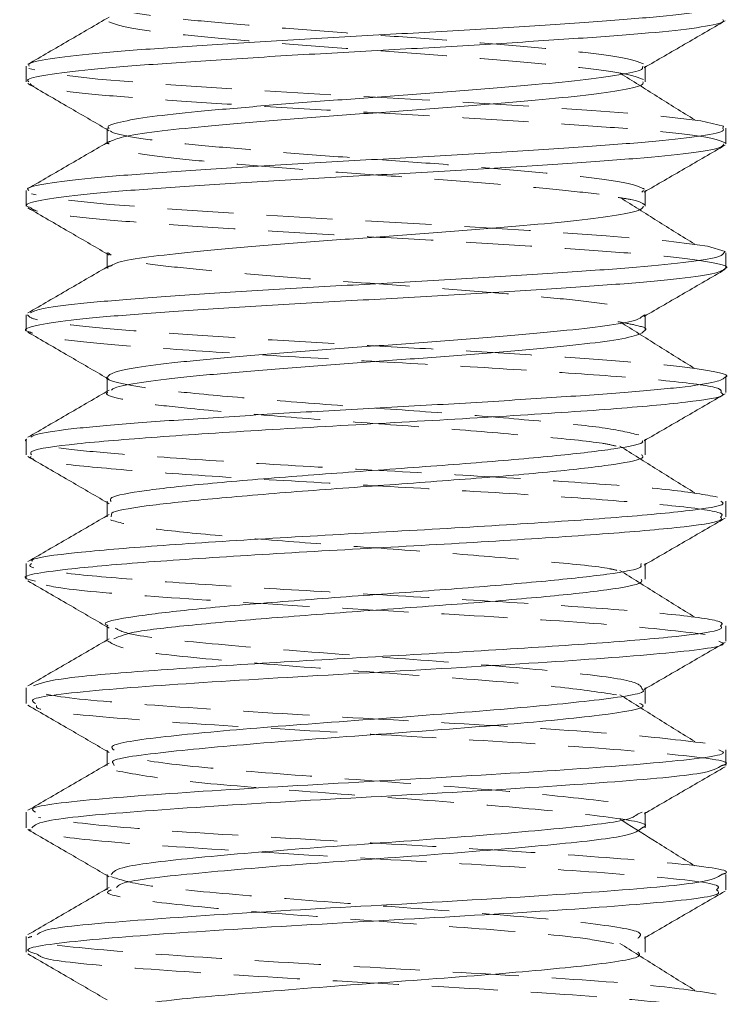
# Model space of a CAD drawing. Header units: feet. Extents: x 3965 to 4565, y 17056 to 17261.
# Drawn here: x 4393.546 to 4396.242, y 17160.446 to 17164.138 of the extents above; entities that cross this region are included whole.
import ezdxf

# ---------------------------------------------------------------- set-up
doc = ezdxf.new("R2010")
doc.units = ezdxf.units.FT
doc.header["$MEASUREMENT"] = 0
doc.linetypes.add('HIDDEN', pattern=[0.375, 0.25, -0.125])

msp = doc.modelspace()

# ---------------------------------------------------------------- linework, layer by layer
at = {"color": 7, "linetype": 'Continuous', "lineweight": 15}
for p, q in [((4393.5711, 17163.9617), (4393.5711, 17163.9029)), ((4395.9116, 17163.9029), (4395.9116, 17163.9577)), ((4393.8767, 17163.7265), (4393.8767, 17163.6722)), ((4396.2172, 17163.6676), (4396.2172, 17163.7265)), ((4393.5711, 17163.4912), (4393.5711, 17163.4324)), ((4395.9116, 17163.4325), (4395.9116, 17163.4873)), ((4393.8767, 17163.2561), (4393.8767, 17163.2017)), ((4396.2172, 17163.1973), (4396.2172, 17163.256)), ((4393.5711, 17163.0208), (4393.5711, 17162.9621)), ((4395.9116, 17162.9621), (4395.9116, 17163.0169)), ((4393.8767, 17162.7857), (4393.8767, 17162.7313)), ((4396.2172, 17162.7269), (4396.2172, 17162.7857)), ((4393.5711, 17162.5505), (4393.5711, 17162.4917)), ((4395.9116, 17162.4917), (4395.9116, 17162.5465)), ((4393.8767, 17162.3153), (4393.8767, 17162.2609)), ((4396.2172, 17162.2565), (4396.2172, 17162.3153)), ((4393.5711, 17162.0801), (4393.5711, 17162.0212)), ((4395.9116, 17162.0212), (4395.9116, 17162.0761)), ((4393.8767, 17161.8448), (4393.8767, 17161.7905)), ((4396.2172, 17161.7862), (4396.2172, 17161.8448)), ((4393.5711, 17161.6096), (4393.5711, 17161.5508)), ((4395.9116, 17161.5508), (4395.9116, 17161.6056)), ((4393.8767, 17161.3744), (4393.8767, 17161.3201)), ((4396.2172, 17161.3155), (4396.2172, 17161.3746)), ((4393.5711, 17161.1392), (4393.5711, 17161.0806)), ((4395.9116, 17161.0804), (4395.9116, 17161.1352)), ((4393.8767, 17160.904), (4393.8767, 17160.8497)), ((4396.2172, 17160.8452), (4396.2172, 17160.9039)), ((4393.5711, 17160.669), (4393.5711, 17160.6099)), ((4395.9116, 17160.61), (4395.9116, 17160.6648))]:
    msp.add_line(p, q, dxfattribs=at)
at = {"color": 7, "linetype": 'HIDDEN', "lineweight": 0}
for p, q in [((4395.9018, 17163.9555), (4395.9031, 17163.9617)), ((4395.9116, 17163.9577), (4395.9116, 17163.9617)), ((4395.8179, 17163.9346), (4395.8161, 17163.9357)), ((4393.8767, 17163.722), (4393.885, 17163.7172)), ((4393.8767, 17163.6722), (4393.8767, 17163.6677)), ((4395.8191, 17163.4634), (4395.8161, 17163.4653)), ((4395.8996, 17163.4851), (4395.9054, 17163.4912)), ((4395.9116, 17163.4873), (4395.9116, 17163.4913)), ((4393.8767, 17163.2516), (4393.885, 17163.2468)), ((4393.8928, 17163.2468), (4393.8807, 17163.256)), ((4393.8767, 17163.2017), (4393.8767, 17163.1973)), ((4395.9004, 17163.0148), (4395.9105, 17163.0208)), ((4395.9116, 17163.0169), (4395.9116, 17163.0209)), ((4395.8196, 17162.9927), (4395.8161, 17162.9949)), ((4393.8767, 17162.7812), (4393.885, 17162.7764)), ((4393.8767, 17162.7313), (4393.8767, 17162.7269)), ((4395.9116, 17162.5465), (4395.9116, 17162.5505)), ((4393.8767, 17162.3108), (4393.885, 17162.306)), ((4393.8767, 17162.2609), (4393.8767, 17162.2565)), ((4393.8919, 17162.2565), (4393.894, 17162.2659)), ((4395.8954, 17162.0738), (4395.8963, 17162.08)), ((4395.9116, 17162.0761), (4395.9116, 17162.08)), ((4393.8767, 17161.8404), (4393.885, 17161.8355)), ((4393.8767, 17161.7905), (4393.8767, 17161.786)), ((4395.9116, 17161.6056), (4395.9116, 17161.6096)), ((4393.8767, 17161.37), (4393.885, 17161.3651)), ((4393.9036, 17161.3157), (4393.8994, 17161.3251)), ((4393.8767, 17161.3201), (4393.8767, 17161.3156)), ((4395.8854, 17161.133), (4395.8999, 17161.1391)), ((4395.9116, 17161.1352), (4395.9116, 17161.1392)), ((4395.8278, 17161.1059), (4395.8161, 17161.1132)), ((4393.8767, 17160.8996), (4393.885, 17160.8947)), ((4393.8767, 17160.8497), (4393.8767, 17160.8452)), ((4395.9116, 17160.6648), (4395.9116, 17160.6688))]:
    msp.add_line(p, q, dxfattribs=at)
at = {"color": 7, "linetype": 'HIDDEN', "lineweight": 0, "flags": 128}
for points in [[(4396.2061, 17163.7265), (4396.2085, 17163.7348), (4396.1227, 17163.7549), (4395.9503, 17163.7752), (4395.7096, 17163.7941), (4395.4073, 17163.8143), (4395.0687, 17163.8345), (4394.7253, 17163.8534), (4394.3864, 17163.8736), (4394.0832, 17163.8938), (4393.8415, 17163.9127), (4393.6678, 17163.9329), (4393.5805, 17163.9531), (4393.5805, 17163.9531)], [(4396.2091, 17163.256), (4396.2147, 17163.2605), (4396.1475, 17163.2804), (4395.9915, 17163.3008), (4395.7639, 17163.3198), (4395.4728, 17163.3397), (4395.1388, 17163.3601), (4394.7954, 17163.3791), (4394.4536, 17163.399), (4394.1404, 17163.4194), (4393.8857, 17163.4384), (4393.6966, 17163.4583), (4393.5908, 17163.4787), (4393.5908, 17163.4787)]]:
    msp.add_lwpolyline(points, dxfattribs=at)
at = {"color": 7, "linetype": 'Continuous', "lineweight": 15}
for points, knots in [([(4393.5822, 17163.9617), (4393.5805, 17163.9651), (4393.5754, 17163.9749), (4393.6677, 17163.9923), (4393.8455, 17164.0125), (4394.1, 17164.0311), (4394.4083, 17164.0516), (4394.7508, 17164.0718), (4395.103, 17164.0904), (4395.441, 17164.1109), (4395.7404, 17164.1311), (4395.9829, 17164.1497), (4396.1441, 17164.1702), (4396.2203, 17164.1861), (4396.2097, 17164.1947), (4396.2069, 17164.197)], [0, 0, 0, 0, 0.044991, 0.129712, 0.214267, 0.297128, 0.381881, 0.466393, 0.549266, 0.63405, 0.718517, 0.801406, 0.886219, 0.970639, 1, 1, 1, 1]), ([(4393.5811, 17163.9029), (4393.5784, 17163.905), (4393.5674, 17163.9135), (4393.6422, 17163.9292), (4393.8019, 17163.9497), (4394.0433, 17163.9684), (4394.3419, 17163.9886), (4394.6795, 17164.009), (4395.0316, 17164.0277), (4395.3745, 17164.0479), (4395.6836, 17164.0683), (4395.9391, 17164.087), (4396.1183, 17164.1072), (4396.2121, 17164.1247), (4396.2077, 17164.1346), (4396.2061, 17164.1381)], [0, 0, 0, 0, 0.027968, 0.112356, 0.197188, 0.280088, 0.364525, 0.449328, 0.532211, 0.616693, 0.701467, 0.784335, 0.868862, 0.953604, 1, 1, 1, 1]), ([(4393.8851, 17164.1475), (4393.8339, 17164.1177), (4393.7314, 17164.0581), (4393.6289, 17163.9986), (4393.5777, 17163.9689)], [0, 0, 0, 0, 0.499708, 1, 1, 1, 1]), ([(4395.9079, 17163.9556), (4395.959, 17163.9852), (4396.061, 17164.0444), (4396.1631, 17164.1036), (4396.2142, 17164.1333)], [0, 0, 0, 0, 0.499893, 1, 1, 1, 1]), ([(4393.8844, 17163.7264), (4393.8823, 17163.7286), (4393.8738, 17163.7371), (4393.9313, 17163.7528), (4394.0541, 17163.7733), (4394.2398, 17163.792), (4394.4694, 17163.8122), (4394.729, 17163.8326), (4394.9999, 17163.8513), (4395.2636, 17163.8715), (4395.5011, 17163.8919), (4395.6982, 17163.9106), (4395.834, 17163.9308), (4395.9026, 17163.9462), (4395.9019, 17163.9541), (4395.9018, 17163.9555)], [0, 0, 0, 0, 0.0288124, 0.1155272, 0.2026995, 0.2878787, 0.3746432, 0.4617868, 0.5469472, 0.6337594, 0.7208724, 0.8060179, 0.8928761, 0.9799561, 1, 1, 1, 1]), ([(4396.0993, 17163.7584), (4396.0519, 17163.788), (4395.9578, 17163.8467), (4395.8643, 17163.9054), (4395.8179, 17163.9346)], [0, 0, 0, 0, 0.503252, 1, 1, 1, 1]), ([(4393.5775, 17163.8958), (4393.6288, 17163.866), (4393.7286, 17163.8082), (4393.8282, 17163.7502), (4393.8767, 17163.722)], [0, 0, 0, 0, 0.514251, 1, 1, 1, 1]), ([(4393.8883, 17163.6767), (4393.9014, 17163.6824), (4393.9298, 17163.6949), (4394.0561, 17163.7146), (4394.2393, 17163.7332), (4394.4696, 17163.7534), (4394.729, 17163.7738), (4394.9999, 17163.7925), (4395.2636, 17163.8127), (4395.5012, 17163.8331), (4395.6978, 17163.8518), (4395.8356, 17163.872), (4395.9078, 17163.8895), (4395.9044, 17163.8994), (4395.9032, 17163.9029)], [0, 0, 0, 0, 0.076291, 0.164548, 0.250786, 0.33863, 0.426857, 0.513077, 0.600969, 0.689165, 0.77537, 0.863308, 0.951471, 1, 1, 1, 1]), ([(4393.5811, 17163.4912), (4393.5784, 17163.4934), (4393.5674, 17163.5019), (4393.6422, 17163.5176), (4393.8019, 17163.5381), (4394.0433, 17163.5568), (4394.3419, 17163.5769), (4394.6795, 17163.5974), (4395.0316, 17163.6161), (4395.3745, 17163.6363), (4395.6836, 17163.6567), (4395.9391, 17163.6754), (4396.1183, 17163.6956), (4396.2121, 17163.7131), (4396.2077, 17163.723), (4396.2061, 17163.7265)], [0, 0, 0, 0, 0.027968, 0.112356, 0.197188, 0.280088, 0.364525, 0.449328, 0.532211, 0.616693, 0.701467, 0.784335, 0.868862, 0.953604, 1, 1, 1, 1]), ([(4393.5889, 17163.4251), (4393.581, 17163.4284), (4393.5575, 17163.4381), (4393.6182, 17163.4546), (4393.7621, 17163.4753), (4393.9891, 17163.4942), (4394.2773, 17163.5139), (4394.6088, 17163.5346), (4394.96, 17163.5535), (4395.3067, 17163.5733), (4395.6245, 17163.5939), (4395.8924, 17163.6127), (4396.0886, 17163.6326), (4396.2029, 17163.6516), (4396.2072, 17163.6628), (4396.2091, 17163.6676)], [0, 0, 0, 0, 0.041532, 0.122885, 0.205254, 0.285874, 0.367289, 0.449646, 0.530219, 0.611693, 0.694036, 0.774567, 0.856098, 0.938425, 1, 1, 1, 1]), ([(4393.8851, 17163.677), (4393.8339, 17163.6473), (4393.7314, 17163.5877), (4393.6289, 17163.5282), (4393.5777, 17163.4985)], [0, 0, 0, 0, 0.499708, 1, 1, 1, 1]), ([(4395.9079, 17163.4852), (4395.959, 17163.5148), (4396.061, 17163.574), (4396.1631, 17163.6332), (4396.2142, 17163.6628)], [0, 0, 0, 0, 0.499893, 1, 1, 1, 1]), ([(4396.0993, 17163.288), (4396.0519, 17163.3175), (4395.9582, 17163.376), (4395.8651, 17163.4345), (4395.8191, 17163.4634)], [0, 0, 0, 0, 0.505449, 1, 1, 1, 1]), ([(4393.5775, 17163.4254), (4393.6288, 17163.3956), (4393.7286, 17163.3378), (4393.8282, 17163.2798), (4393.8767, 17163.2516)], [0, 0, 0, 0, 0.514252, 1, 1, 1, 1]), ([(4393.8923, 17163.2065), (4393.8995, 17163.2108), (4393.9178, 17163.2217), (4394.0258, 17163.2401), (4394.1975, 17163.259), (4394.4199, 17163.2787), (4394.6747, 17163.2994), (4394.9448, 17163.3183), (4395.2114, 17163.3381), (4395.4558, 17163.3587), (4395.6619, 17163.3775), (4395.8127, 17163.3974), (4395.9007, 17163.4164), (4395.904, 17163.4277), (4395.9055, 17163.4325)], [0, 0, 0, 0, 0.057801, 0.146262, 0.232835, 0.320265, 0.408712, 0.495236, 0.58273, 0.671162, 0.757639, 0.845195, 0.93361, 1, 1, 1, 1]), ([(4393.5862, 17163.0283), (4393.5966, 17163.0332), (4393.621, 17163.0446), (4393.7647, 17163.0637), (4393.9884, 17163.0826), (4394.2775, 17163.1023), (4394.6088, 17163.123), (4394.96, 17163.1419), (4395.3067, 17163.1616), (4395.6245, 17163.1823), (4395.8924, 17163.2011), (4396.0886, 17163.221), (4396.2029, 17163.24), (4396.2072, 17163.2512), (4396.2091, 17163.256)], [0, 0, 0, 0, 0.065238, 0.153021, 0.238939, 0.325705, 0.413475, 0.499344, 0.586172, 0.673927, 0.759751, 0.84664, 0.934379, 1, 1, 1, 1]), ([(4393.8851, 17163.2066), (4393.8339, 17163.1769), (4393.7314, 17163.1173), (4393.6289, 17163.0578), (4393.5777, 17163.0281)], [0, 0, 0, 0, 0.499708, 1, 1, 1, 1]), ([(4393.5874, 17162.9547), (4393.581, 17162.9568), (4393.5544, 17162.9653), (4393.6001, 17162.98), (4393.725, 17163.0007), (4393.9377, 17163.0201), (4394.2145, 17163.0393), (4394.5391, 17163.06), (4394.8882, 17163.0794), (4395.2378, 17163.0987), (4395.5634, 17163.1194), (4395.843, 17163.1386), (4396.0552, 17163.158), (4396.1924, 17163.1784), (4396.2081, 17163.1911), (4396.2157, 17163.1973)], [0, 0, 0, 0, 0.02536, 0.106184, 0.188582, 0.269697, 0.350584, 0.432986, 0.514032, 0.594986, 0.677388, 0.758364, 0.839388, 0.92179, 1, 1, 1, 1]), ([(4395.9079, 17163.0147), (4395.959, 17163.0444), (4396.061, 17163.1036), (4396.1631, 17163.1628), (4396.2142, 17163.1924)], [0, 0, 0, 0, 0.499893, 1, 1, 1, 1]), ([(4393.8787, 17162.7856), (4393.8837, 17162.7916), (4393.8942, 17162.804), (4393.9968, 17162.8243), (4394.1581, 17162.8437), (4394.3716, 17162.8629), (4394.6211, 17162.8836), (4394.8896, 17162.903), (4395.1585, 17162.9223), (4395.4088, 17162.9429), (4395.6241, 17162.9622), (4395.7863, 17162.9816), (4395.8842, 17162.9999), (4395.8958, 17163.0106), (4395.9004, 17163.0148)], [0, 0, 0, 0, 0.080335, 0.167588, 0.253475, 0.33912, 0.426375, 0.512189, 0.597905, 0.685162, 0.770901, 0.856692, 0.943948, 1, 1, 1, 1]), ([(4396.0993, 17162.8176), (4396.0519, 17162.8471), (4395.9583, 17162.9055), (4395.8654, 17162.9639), (4395.8196, 17162.9927)], [0, 0, 0, 0, 0.506265, 1, 1, 1, 1]), ([(4393.5775, 17162.955), (4393.6288, 17162.9252), (4393.7286, 17162.8673), (4393.8282, 17162.8094), (4393.8767, 17162.7812)], [0, 0, 0, 0, 0.514251, 1, 1, 1, 1]), ([(4393.8933, 17162.7362), (4393.8964, 17162.7391), (4393.9067, 17162.7485), (4393.9983, 17162.7655), (4394.1577, 17162.7849), (4394.3717, 17162.8041), (4394.621, 17162.8248), (4394.8896, 17162.8442), (4395.1585, 17162.8634), (4395.4088, 17162.8841), (4395.6238, 17162.9034), (4395.7871, 17162.9228), (4395.8927, 17162.9433), (4395.9047, 17162.9559), (4395.9106, 17162.9621)], [0, 0, 0, 0, 0.039411, 0.127945, 0.215093, 0.301995, 0.390531, 0.477605, 0.56458, 0.653118, 0.740115, 0.827165, 0.915703, 1, 1, 1, 1]), ([(4393.5889, 17162.5579), (4393.5936, 17162.5614), (4393.607, 17162.5714), (4393.7288, 17162.5891), (4393.9366, 17162.6085), (4394.2148, 17162.6277), (4394.5391, 17162.6484), (4394.8883, 17162.6678), (4395.2378, 17162.687), (4395.5634, 17162.7077), (4395.843, 17162.727), (4396.0552, 17162.7464), (4396.1924, 17162.7668), (4396.2081, 17162.7795), (4396.2157, 17162.7857)], [0, 0, 0, 0, 0.047396, 0.135214, 0.221664, 0.307871, 0.395692, 0.482069, 0.568347, 0.65617, 0.742471, 0.828824, 0.916646, 1, 1, 1, 1]), ([(4393.8851, 17162.7362), (4393.8339, 17162.7065), (4393.7314, 17162.6469), (4393.6289, 17162.5874), (4393.5777, 17162.5577)], [0, 0, 0, 0, 0.499708, 1, 1, 1, 1]), ([(4393.5909, 17162.4917), (4393.5879, 17162.4963), (4393.5792, 17162.5095), (4393.7433, 17162.5332), (4394.05, 17162.5581), (4394.4662, 17162.5856), (4394.9346, 17162.6113), (4395.3973, 17162.6378), (4395.8005, 17162.6646), (4396.0831, 17162.6901), (4396.2213, 17162.712), (4396.2033, 17162.7238), (4396.1984, 17162.7269)], [0, 0, 0, 0, 0.060699, 0.173906, 0.284879, 0.397786, 0.509353, 0.621589, 0.734038, 0.845404, 0.958426, 1, 1, 1, 1]), ([(4395.9079, 17162.5443), (4395.959, 17162.5739), (4396.061, 17162.6332), (4396.1631, 17162.6924), (4396.2142, 17162.722)], [0, 0, 0, 0, 0.499893, 1, 1, 1, 1]), ([(4393.8919, 17162.3152), (4393.8895, 17162.3198), (4393.8828, 17162.333), (4394.009, 17162.3567), (4394.2449, 17162.3817), (4394.565, 17162.4092), (4394.9253, 17162.4349), (4395.2809, 17162.4614), (4395.5919, 17162.4882), (4395.8059, 17162.5136), (4395.9101, 17162.5334), (4395.9019, 17162.5432), (4395.901, 17162.5443)], [0, 0, 0, 0, 0.06279, 0.179128, 0.293159, 0.409187, 0.523832, 0.639168, 0.754723, 0.86916, 0.985308, 1, 1, 1, 1]), ([(4396.0993, 17162.3472), (4396.0519, 17162.3767), (4395.9572, 17162.4358), (4395.8631, 17162.4949), (4395.8161, 17162.5245)], [0, 0, 0, 0, 0.500047, 1, 1, 1, 1]), ([(4393.5775, 17162.4845), (4393.6288, 17162.4548), (4393.7286, 17162.3969), (4393.8282, 17162.339), (4393.8767, 17162.3108)], [0, 0, 0, 0, 0.514251, 1, 1, 1, 1]), ([(4393.894, 17162.2659), (4393.8939, 17162.2674), (4393.8929, 17162.2775), (4394.0123, 17162.298), (4394.2441, 17162.3229), (4394.5653, 17162.3504), (4394.9252, 17162.3761), (4395.2811, 17162.4026), (4395.5912, 17162.4294), (4395.8085, 17162.4549), (4395.9148, 17162.4768), (4395.9009, 17162.4886), (4395.8972, 17162.4917)], [0, 0, 0, 0, 0.020748, 0.138785, 0.254481, 0.372203, 0.488521, 0.605541, 0.722783, 0.838891, 0.956734, 1, 1, 1, 1]), ([(4393.5931, 17162.0874), (4393.5925, 17162.0896), (4393.5896, 17162.1004), (4393.7463, 17162.1216), (4394.0491, 17162.1465), (4394.4664, 17162.174), (4394.9345, 17162.1997), (4395.3973, 17162.2262), (4395.8005, 17162.253), (4396.0831, 17162.2785), (4396.2213, 17162.3004), (4396.2033, 17162.3122), (4396.1984, 17162.3153)], [0, 0, 0, 0, 0.0296909, 0.1466352, 0.2612712, 0.3779055, 0.4931554, 0.6090969, 0.7252579, 0.8403002, 0.9570541, 1, 1, 1, 1]), ([(4393.6056, 17162.0135), (4393.5919, 17162.0166), (4393.5254, 17162.0314), (4393.6813, 17162.0556), (4393.9933, 17162.084), (4394.3988, 17162.1108), (4394.862, 17162.1373), (4395.3299, 17162.1631), (4395.7449, 17162.1905), (4396.0491, 17162.2155), (4396.2104, 17162.239), (4396.2006, 17162.252), (4396.1973, 17162.2565)], [0, 0, 0, 0, 0.037786, 0.182543, 0.290431, 0.399473, 0.508191, 0.616384, 0.725779, 0.833364, 0.943077, 1, 1, 1, 1]), ([(4393.8851, 17162.2658), (4393.8339, 17162.236), (4393.7314, 17162.1765), (4393.6289, 17162.117), (4393.5777, 17162.0873)], [0, 0, 0, 0, 0.499708, 1, 1, 1, 1]), ([(4395.9079, 17162.0739), (4395.959, 17162.1035), (4396.061, 17162.1628), (4396.1631, 17162.222), (4396.2142, 17162.2516)], [0, 0, 0, 0, 0.499893, 1, 1, 1, 1]), ([(4393.8813, 17161.8448), (4393.8798, 17161.8453), (4393.8432, 17161.8576), (4393.9651, 17161.8792), (4394.2004, 17161.9076), (4394.5134, 17161.9344), (4394.8694, 17161.9609), (4395.2291, 17161.9867), (4395.5489, 17162.0141), (4395.7805, 17162.039), (4395.8998, 17162.0604), (4395.8962, 17162.0714), (4395.8954, 17162.0738)], [0, 0, 0, 0, 0.006802, 0.160403, 0.274874, 0.390576, 0.505933, 0.620731, 0.736809, 0.850958, 0.967375, 1, 1, 1, 1]), ([(4396.0993, 17161.8768), (4396.0519, 17161.9063), (4395.9572, 17161.9654), (4395.8631, 17162.0245), (4395.8161, 17162.054)], [0, 0, 0, 0, 0.500047, 1, 1, 1, 1]), ([(4393.5775, 17162.0141), (4393.6288, 17161.9844), (4393.7286, 17161.9265), (4393.8282, 17161.8686), (4393.8767, 17161.8404)], [0, 0, 0, 0, 0.514252, 1, 1, 1, 1]), ([(4393.9029, 17161.7952), (4393.9238, 17161.8046), (4393.9645, 17161.8229), (4394.206, 17161.8488), (4394.512, 17161.8756), (4394.8697, 17161.9021), (4395.2292, 17161.9279), (4395.5484, 17161.9552), (4395.7824, 17161.9803), (4395.9065, 17162.0038), (4395.8989, 17162.0168), (4395.8963, 17162.0213)], [0, 0, 0, 0, 0.121862, 0.237719, 0.354822, 0.471575, 0.587763, 0.705246, 0.820777, 0.938604, 1, 1, 1, 1]), ([(4393.5984, 17161.6173), (4393.6267, 17161.6272), (4393.6806, 17161.6459), (4393.999, 17161.6724), (4394.3973, 17161.6992), (4394.8624, 17161.7257), (4395.3298, 17161.7515), (4395.7449, 17161.7788), (4396.0491, 17161.8038), (4396.2104, 17161.8274), (4396.2006, 17161.8404), (4396.1973, 17161.8448)], [0, 0, 0, 0, 0.127818, 0.242928, 0.35927, 0.475266, 0.590703, 0.707421, 0.822208, 0.939266, 1, 1, 1, 1]), ([(4393.8851, 17161.7954), (4393.8339, 17161.7656), (4393.7314, 17161.7061), (4393.6289, 17161.6466), (4393.5777, 17161.6168)], [0, 0, 0, 0, 0.499709, 1, 1, 1, 1]), ([(4393.6062, 17161.5508), (4393.598, 17161.5557), (4393.5705, 17161.5722), (4393.8302, 17161.6018), (4394.3203, 17161.6361), (4394.9486, 17161.6711), (4395.5664, 17161.7071), (4396.0192, 17161.741), (4396.2381, 17161.7686), (4396.1979, 17161.7832), (4396.1898, 17161.7862)], [0, 0, 0, 0, 0.063787, 0.214408, 0.363165, 0.512507, 0.662683, 0.81111, 0.961758, 1, 1, 1, 1]), ([(4395.9079, 17161.6035), (4395.959, 17161.6331), (4396.061, 17161.6924), (4396.1631, 17161.7516), (4396.2142, 17161.7812)], [0, 0, 0, 0, 0.499892, 1, 1, 1, 1]), ([(4393.9036, 17161.3744), (4393.8973, 17161.3793), (4393.8762, 17161.3957), (4394.0759, 17161.4254), (4394.4529, 17161.4597), (4394.9357, 17161.4947), (4395.4123, 17161.5307), (4395.7553, 17161.5645), (4395.9234, 17161.59), (4395.9019, 17161.6025), (4395.9004, 17161.6033)], [0, 0, 0, 0, 0.06567, 0.220566, 0.373536, 0.527111, 0.681548, 0.834177, 0.989102, 1, 1, 1, 1]), ([(4396.0993, 17161.4064), (4396.0519, 17161.4359), (4395.9572, 17161.495), (4395.8631, 17161.5541), (4395.8161, 17161.5836)], [0, 0, 0, 0, 0.500046, 1, 1, 1, 1]), ([(4393.5775, 17161.5437), (4393.6288, 17161.514), (4393.7286, 17161.4561), (4393.8282, 17161.3981), (4393.8767, 17161.37)], [0, 0, 0, 0, 0.514251, 1, 1, 1, 1]), ([(4393.8994, 17161.3251), (4393.8979, 17161.3269), (4393.887, 17161.3402), (4394.0808, 17161.3666), (4394.4515, 17161.4009), (4394.9364, 17161.4359), (4395.4111, 17161.4719), (4395.7594, 17161.5058), (4395.9277, 17161.5334), (4395.8969, 17161.548), (4395.8906, 17161.551)], [0, 0, 0, 0, 0.023601, 0.180705, 0.335854, 0.491618, 0.648255, 0.803059, 0.960192, 1, 1, 1, 1]), ([(4393.6062, 17161.1392), (4393.598, 17161.1441), (4393.5705, 17161.1605), (4393.8302, 17161.1902), (4394.3203, 17161.2245), (4394.9486, 17161.2595), (4395.5664, 17161.2955), (4396.0192, 17161.3294), (4396.2381, 17161.357), (4396.1979, 17161.3716), (4396.1898, 17161.3746)], [0, 0, 0, 0, 0.063787, 0.214408, 0.363165, 0.512507, 0.662683, 0.81111, 0.961758, 1, 1, 1, 1]), ([(4393.8851, 17161.325), (4393.8339, 17161.2952), (4393.7314, 17161.2356), (4393.6289, 17161.1762), (4393.5777, 17161.1464)], [0, 0, 0, 0, 0.499708, 1, 1, 1, 1]), ([(4393.5921, 17161.0806), (4393.6025, 17161.0901), (4393.6257, 17161.1112), (4393.9965, 17161.1438), (4394.5544, 17161.1801), (4395.1969, 17161.2139), (4395.7634, 17161.2503), (4396.153, 17161.2833), (4396.1864, 17161.3053), (4396.202, 17161.3155)], [0, 0, 0, 0, 0.122235, 0.271202, 0.421466, 0.569729, 0.720151, 0.868903, 1, 1, 1, 1]), ([(4395.9079, 17161.1331), (4395.959, 17161.1627), (4396.061, 17161.222), (4396.1631, 17161.2812), (4396.2142, 17161.3108)], [0, 0, 0, 0, 0.499893, 1, 1, 1, 1]), ([(4393.8926, 17160.9041), (4393.9006, 17160.9136), (4393.9184, 17160.9348), (4394.2038, 17160.9674), (4394.6327, 17161.0037), (4395.1274, 17161.0375), (4395.5612, 17161.0739), (4395.8488, 17161.1049), (4395.8747, 17161.1248), (4395.8854, 17161.133)], [0, 0, 0, 0, 0.12588, 0.278767, 0.432992, 0.585154, 0.739542, 0.892209, 1, 1, 1, 1]), ([(4396.0993, 17160.9359), (4396.0519, 17160.9655), (4395.9611, 17161.0221), (4395.8709, 17161.0788), (4395.8278, 17161.1059)], [0, 0, 0, 0, 0.521558, 1, 1, 1, 1]), ([(4393.5775, 17161.0733), (4393.6288, 17161.0436), (4393.7286, 17160.9857), (4393.8282, 17160.9277), (4393.8767, 17160.8996)], [0, 0, 0, 0, 0.514251, 1, 1, 1, 1]), ([(4393.9119, 17160.8548), (4393.9187, 17160.8612), (4393.9381, 17160.8792), (4394.2064, 17160.9086), (4394.6321, 17160.9449), (4395.1272, 17160.9787), (4395.5626, 17161.0151), (4395.8624, 17161.0481), (4395.8881, 17161.0701), (4395.9001, 17161.0804)], [0, 0, 0, 0, 0.085327, 0.240507, 0.397046, 0.551491, 0.708195, 0.863152, 1, 1, 1, 1]), ([(4393.6124, 17160.6767), (4393.6217, 17160.6836), (4393.6465, 17160.7022), (4393.9991, 17160.7322), (4394.5537, 17160.7685), (4395.1971, 17160.8023), (4395.7634, 17160.8387), (4396.153, 17160.8717), (4396.1864, 17160.8937), (4396.202, 17160.9039)], [0, 0, 0, 0, 0.092295, 0.246343, 0.401732, 0.555053, 0.710605, 0.864432, 1, 1, 1, 1]), ([(4393.6127, 17160.6023), (4393.5956, 17160.6071), (4393.5371, 17160.6235), (4393.745, 17160.653), (4394.1899, 17160.6868), (4394.8017, 17160.723), (4395.4332, 17160.7578), (4395.935, 17160.7923), (4396.2102, 17160.8225), (4396.1885, 17160.8397), (4396.1814, 17160.8452)], [0, 0, 0, 0, 0.060274, 0.206038, 0.34971, 0.495322, 0.639676, 0.783888, 0.929607, 1, 1, 1, 1]), ([(4393.8851, 17160.8546), (4393.8339, 17160.8248), (4393.7314, 17160.7652), (4393.6289, 17160.7058), (4393.5777, 17160.676)], [0, 0, 0, 0, 0.499708, 1, 1, 1, 1]), ([(4395.9079, 17160.6627), (4395.959, 17160.6923), (4396.061, 17160.7516), (4396.1631, 17160.8108), (4396.2142, 17160.8404)], [0, 0, 0, 0, 0.499893, 1, 1, 1, 1]), ([(4396.0993, 17160.4655), (4396.0519, 17160.4951), (4395.9572, 17160.5542), (4395.8631, 17160.6133), (4395.8161, 17160.6428)], [0, 0, 0, 0, 0.500047, 1, 1, 1, 1]), ([(4393.5775, 17160.6029), (4393.6288, 17160.5731), (4393.7286, 17160.5153), (4393.8282, 17160.4573), (4393.8767, 17160.4292)], [0, 0, 0, 0, 0.51425, 1, 1, 1, 1]), ([(4393.8898, 17160.3836), (4393.9252, 17160.395), (4393.9976, 17160.4183), (4394.3579, 17160.4516), (4394.8216, 17160.4878), (4395.3091, 17160.5226), (4395.6945, 17160.5571), (4395.9063, 17160.5873), (4395.8896, 17160.6044), (4395.8842, 17160.61)], [0, 0, 0, 0, 0.147719, 0.301954, 0.45828, 0.61325, 0.768067, 0.924509, 1, 1, 1, 1])]:
    msp.add_open_spline(points, degree=3, knots=knots, dxfattribs=at)
at = {"color": 7, "linetype": 'HIDDEN', "lineweight": 0}
for points, knots in [([(4395.905, 17163.97), (4395.8878, 17163.9767), (4395.8533, 17163.9901), (4395.7162, 17164.0106), (4395.5273, 17164.0292), (4395.2934, 17164.0495), (4395.0319, 17164.0698), (4394.7609, 17164.0885), (4394.4991, 17164.1088), (4394.2646, 17164.1291), (4394.0749, 17164.1477), (4393.9373, 17164.1681), (4393.9023, 17164.1814), (4393.885, 17164.1879)], [0, 0, 0, 0, 0.091505, 0.183162, 0.272799, 0.364348, 0.455966, 0.5456, 0.637191, 0.728768, 0.818402, 0.910034, 1, 1, 1, 1]), ([(4395.905, 17163.9112), (4395.8878, 17163.9179), (4395.8533, 17163.9313), (4395.7162, 17163.9518), (4395.5273, 17163.9704), (4395.2934, 17163.9907), (4395.0319, 17164.011), (4394.7609, 17164.0297), (4394.4991, 17164.05), (4394.2646, 17164.0703), (4394.0749, 17164.0889), (4393.9367, 17164.1094), (4393.9015, 17164.1228), (4393.8838, 17164.1295)], [0, 0, 0, 0, 0.091362, 0.182875, 0.272371, 0.363777, 0.455252, 0.544745, 0.636193, 0.727627, 0.817121, 0.908609, 1, 1, 1, 1]), ([(4396.2147, 17163.6721), (4396.1986, 17163.6787), (4396.1662, 17163.6919), (4396.0047, 17163.7125), (4395.7729, 17163.7313), (4395.4788, 17163.7512), (4395.1443, 17163.7718), (4394.7925, 17163.7906), (4394.4475, 17163.8106), (4394.1341, 17163.8311), (4393.8717, 17163.8499), (4393.6865, 17163.8699), (4393.5898, 17163.8856), (4393.5872, 17163.8939), (4393.5867, 17163.8956)], [0, 0, 0, 0, 0.088713, 0.178212, 0.265695, 0.354467, 0.443945, 0.531393, 0.620221, 0.709676, 0.797093, 0.885975, 0.975405, 1, 1, 1, 1]), ([(4395.9097, 17163.4957), (4395.8973, 17163.5023), (4395.8724, 17163.5155), (4395.7482, 17163.5361), (4395.57, 17163.5549), (4395.3437, 17163.5748), (4395.0865, 17163.5954), (4394.8159, 17163.6142), (4394.5506, 17163.6342), (4394.3097, 17163.6547), (4394.1076, 17163.6735), (4393.966, 17163.6935), (4393.8928, 17163.7086), (4393.8902, 17163.7161), (4393.8898, 17163.7172)], [0, 0, 0, 0, 0.089538, 0.179873, 0.268165, 0.357762, 0.448076, 0.536331, 0.625986, 0.716276, 0.8045, 0.89421, 0.984475, 1, 1, 1, 1]), ([(4393.8843, 17163.6677), (4393.8803, 17163.6698), (4393.8747, 17163.6727), (4393.8853, 17163.6758), (4393.8883, 17163.6767)], [0, 0, 0, 0, 0.7148, 1, 1, 1, 1]), ([(4395.7381, 17163.4772), (4395.6831, 17163.4835), (4395.5724, 17163.4962), (4395.3431, 17163.516), (4395.0867, 17163.5366), (4394.8159, 17163.5554), (4394.5508, 17163.5754), (4394.3092, 17163.5959), (4394.1095, 17163.6146), (4393.9589, 17163.6348), (4393.9142, 17163.6483), (4393.8918, 17163.6551)], [0, 0, 0, 0, 0.109733, 0.221089, 0.333336, 0.443024, 0.554451, 0.666669, 0.776318, 0.887815, 1, 1, 1, 1]), ([(4395.9097, 17163.4369), (4395.9005, 17163.4435), (4395.8874, 17163.4528), (4395.8269, 17163.4623), (4395.8093, 17163.4651)], [0, 0, 0, 0, 0.709109, 1, 1, 1, 1]), ([(4396.2157, 17163.1973), (4396.2162, 17163.1975), (4396.2312, 17163.2042), (4396.1764, 17163.2173), (4396.046, 17163.238), (4395.825, 17163.2572), (4395.5427, 17163.2766), (4395.2144, 17163.2973), (4394.8642, 17163.3164), (4394.5159, 17163.3359), (4394.1942, 17163.3566), (4393.9199, 17163.3757), (4393.7175, 17163.3953), (4393.6024, 17163.4125), (4393.5922, 17163.422), (4393.5889, 17163.4251)], [0, 0, 0, 0, 0.002875, 0.08928, 0.177076, 0.263215, 0.349693, 0.437485, 0.523558, 0.610106, 0.697892, 0.783904, 0.870521, 0.958297, 1, 1, 1, 1]), ([(4393.8806, 17163.1973), (4393.8791, 17163.1981), (4393.8736, 17163.2011), (4393.8844, 17163.2042), (4393.8923, 17163.2065)], [0, 0, 0, 0, 0.276595, 1, 1, 1, 1]), ([(4395.7675, 17163.0615), (4395.7161, 17163.0679), (4395.6131, 17163.0808), (4395.3921, 17163.1002), (4395.1407, 17163.1209), (4394.871, 17163.14), (4394.6033, 17163.1595), (4394.3555, 17163.1802), (4394.1463, 17163.1993), (4393.9838, 17163.2189), (4393.9298, 17163.2326), (4393.9026, 17163.2394)], [0, 0, 0, 0, 0.110258, 0.220951, 0.333335, 0.443509, 0.554293, 0.666668, 0.776764, 0.887636, 1, 1, 1, 1]), ([(4396.2157, 17162.7857), (4396.2162, 17162.7859), (4396.2312, 17162.7926), (4396.1764, 17162.8057), (4396.046, 17162.8264), (4395.825, 17162.8455), (4395.5427, 17162.865), (4395.2144, 17162.8857), (4394.8642, 17162.9048), (4394.5159, 17162.9243), (4394.1941, 17162.945), (4393.9203, 17162.9641), (4393.716, 17162.9837), (4393.5905, 17163.0034), (4393.5808, 17163.0154), (4393.5763, 17163.0208)], [0, 0, 0, 0, 0.0027834, 0.0864471, 0.1714579, 0.2548635, 0.3385972, 0.4236036, 0.5069462, 0.5907481, 0.6757481, 0.7590315, 0.8429, 0.9278914, 1, 1, 1, 1]), ([(4395.9106, 17162.9621), (4395.9109, 17162.9623), (4395.9224, 17162.969), (4395.8932, 17162.9796), (4395.8322, 17162.9906), (4395.8087, 17162.9948)], [0, 0, 0, 0, 0.018225, 0.622702, 1, 1, 1, 1]), ([(4396.1984, 17162.7269), (4396.1997, 17162.7322), (4396.2032, 17162.746), (4396.0264, 17162.7704), (4395.7094, 17162.7953), (4395.2877, 17162.8229), (4394.8175, 17162.8483), (4394.3576, 17162.8751), (4393.9949, 17162.8996), (4393.7523, 17162.9207), (4393.6161, 17162.9393), (4393.5957, 17162.9503), (4393.5874, 17162.9547)], [0, 0, 0, 0, 0.0715426, 0.1883995, 0.3028339, 0.419509, 0.5344018, 0.6505098, 0.7662889, 0.8524859, 0.9404221, 1, 1, 1, 1]), ([(4395.8877, 17162.5665), (4395.8494, 17162.5757), (4395.7737, 17162.5939), (4395.5188, 17162.6189), (4395.1974, 17162.6465), (4394.8351, 17162.6719), (4394.4812, 17162.6987), (4394.2037, 17162.7232), (4394.0131, 17162.7443), (4393.9102, 17162.765), (4393.8667, 17162.7784), (4393.878, 17162.7852), (4393.8787, 17162.7856)], [0, 0, 0, 0, 0.121629, 0.240725, 0.362164, 0.48174, 0.602586, 0.723088, 0.812797, 0.904325, 0.994501, 1, 1, 1, 1]), ([(4395.8024, 17162.5244), (4395.7864, 17162.5279), (4395.7296, 17162.5404), (4395.5156, 17162.56), (4395.1983, 17162.5877), (4394.8349, 17162.6131), (4394.4813, 17162.6399), (4394.2036, 17162.6644), (4394.0131, 17162.6855), (4393.9102, 17162.7062), (4393.8666, 17162.7196), (4393.8781, 17162.7265), (4393.8788, 17162.7269)], [0, 0, 0, 0, 0.050655, 0.179322, 0.31052, 0.439704, 0.570262, 0.700447, 0.797366, 0.896248, 0.993671, 1, 1, 1, 1]), ([(4396.186, 17162.3313), (4396.1363, 17162.3405), (4396.0378, 17162.3587), (4395.7064, 17162.3837), (4395.2885, 17162.4113), (4394.8174, 17162.4367), (4394.3572, 17162.4635), (4393.9963, 17162.488), (4393.7485, 17162.5091), (4393.6147, 17162.5298), (4393.5581, 17162.5432), (4393.573, 17162.5501), (4393.5739, 17162.5505)], [0, 0, 0, 0, 0.12157, 0.24062, 0.362002, 0.481529, 0.60232, 0.722769, 0.812443, 0.903926, 0.994065, 1, 1, 1, 1]), ([(4396.1973, 17162.2565), (4396.2014, 17162.2604), (4396.2148, 17162.2729), (4396.0627, 17162.2959), (4395.7666, 17162.321), (4395.3561, 17162.3482), (4394.8899, 17162.3743), (4394.4248, 17162.4004), (4394.0143, 17162.4276), (4393.7252, 17162.4527), (4393.5808, 17162.473), (4393.5878, 17162.483), (4393.5888, 17162.4844)], [0, 0, 0, 0, 0.053796, 0.17063, 0.285367, 0.401765, 0.51727, 0.632851, 0.7492, 0.863979, 0.980794, 1, 1, 1, 1]), ([(4395.8053, 17162.0541), (4395.7968, 17162.0562), (4395.752, 17162.0672), (4395.5579, 17162.0858), (4395.2513, 17162.113), (4394.8906, 17162.1391), (4394.5324, 17162.1652), (4394.2209, 17162.1923), (4393.9825, 17162.2177), (4393.9205, 17162.2358), (4393.8893, 17162.245)], [0, 0, 0, 0, 0.032151, 0.169215, 0.30827, 0.446255, 0.584331, 0.723329, 0.860443, 1, 1, 1, 1]), ([(4396.1973, 17161.8448), (4396.2014, 17161.8488), (4396.2148, 17161.8613), (4396.0627, 17161.8843), (4395.7666, 17161.9094), (4395.3561, 17161.9366), (4394.89, 17161.9627), (4394.4245, 17161.9888), (4394.0153, 17162.0159), (4393.7217, 17162.0411), (4393.5723, 17162.0639), (4393.5865, 17162.0763), (4393.5909, 17162.0801)], [0, 0, 0, 0, 0.052099, 0.165249, 0.276368, 0.3890946, 0.500957, 0.6128929, 0.7255724, 0.836732, 0.9498629, 1, 1, 1, 1]), ([(4396.1387, 17161.8119), (4396.0416, 17161.8235), (4395.847, 17161.8469), (4395.278, 17161.8828), (4394.6418, 17161.9167), (4394.0657, 17161.9533), (4393.6723, 17161.9844), (4393.6255, 17162.0048), (4393.6056, 17162.0135)], [0, 0, 0, 0, 0.174232, 0.349232, 0.522315, 0.697988, 0.871308, 1, 1, 1, 1]), ([(4395.9004, 17161.6033), (4395.8976, 17161.614), (4395.8918, 17161.6363), (4395.6141, 17161.6705), (4395.1928, 17161.7064), (4394.699, 17161.7403), (4394.2577, 17161.7769), (4393.9582, 17161.8075), (4393.9225, 17161.8274), (4393.9078, 17161.8355)], [0, 0, 0, 0, 0.139652, 0.290766, 0.442548, 0.59266, 0.745028, 0.895346, 1, 1, 1, 1]), ([(4395.8039, 17161.5831), (4395.742, 17161.5926), (4395.6039, 17161.6138), (4395.1882, 17161.6476), (4394.7008, 17161.6815), (4394.2553, 17161.7181), (4393.9363, 17161.7517), (4393.8993, 17161.7748), (4393.8811, 17161.7861)], [0, 0, 0, 0, 0.141509, 0.315381, 0.48734, 0.661884, 0.834079, 1, 1, 1, 1]), ([(4396.1387, 17161.4003), (4396.0417, 17161.4119), (4395.8471, 17161.4353), (4395.2778, 17161.4712), (4394.6424, 17161.5051), (4394.0635, 17161.5417), (4393.6488, 17161.5753), (4393.6007, 17161.5983), (4393.5771, 17161.6096)], [0, 0, 0, 0, 0.167855, 0.33645, 0.503198, 0.672441, 0.839418, 1, 1, 1, 1]), ([(4396.202, 17161.3155), (4396.2069, 17161.3169), (4396.2528, 17161.3301), (4396.0624, 17161.3558), (4395.6433, 17161.3896), (4395.0367, 17161.426), (4394.4013, 17161.4604), (4393.889, 17161.4954), (4393.6033, 17161.5237), (4393.609, 17161.5393), (4393.6104, 17161.5434)], [0, 0, 0, 0, 0.018557, 0.17384, 0.327131, 0.482685, 0.636408, 0.790586, 0.945795, 1, 1, 1, 1]), ([(4395.7724, 17161.1791), (4395.674, 17161.1904), (4395.4757, 17161.2133), (4395.0011, 17161.2496), (4394.5205, 17161.284), (4394.1019, 17161.3191), (4393.9756, 17161.3429), (4393.9123, 17161.3548)], [0, 0, 0, 0, 0.1985681, 0.4000823, 0.599213, 0.7989346, 1, 1, 1, 1]), ([(4395.9001, 17161.0804), (4395.9038, 17161.0818), (4395.939, 17161.0949), (4395.7925, 17161.1206), (4395.4706, 17161.1544), (4395.0024, 17161.1908), (4394.5202, 17161.2252), (4394.102, 17161.2603), (4393.9757, 17161.2841), (4393.9123, 17161.296)], [0, 0, 0, 0, 0.01933, 0.183565, 0.345683, 0.510206, 0.672783, 0.835843, 1, 1, 1, 1]), ([(4396.202, 17160.9039), (4396.2069, 17160.9053), (4396.2528, 17160.9184), (4396.0623, 17160.9442), (4395.6438, 17160.978), (4395.0349, 17161.0144), (4394.4079, 17161.0488), (4393.8641, 17161.0839), (4393.6999, 17161.1077), (4393.6175, 17161.1196)], [0, 0, 0, 0, 0.01962, 0.183803, 0.345879, 0.510349, 0.672882, 0.835895, 1, 1, 1, 1]), ([(4396.1814, 17160.8452), (4396.188, 17160.851), (4396.2076, 17160.8684), (4395.927, 17160.8988), (4395.422, 17160.9334), (4394.7873, 17160.9681), (4394.1858, 17161.0044), (4393.7184, 17161.0379), (4393.6272, 17161.0615), (4393.582, 17161.0732)], [0, 0, 0, 0, 0.078123, 0.233428, 0.387253, 0.541079, 0.696383, 0.849556, 1, 1, 1, 1]), ([(4395.8846, 17160.6625), (4395.8929, 17160.6704), (4395.9135, 17160.6898), (4395.6905, 17160.7224), (4395.2996, 17160.757), (4394.812, 17160.7917), (4394.3496, 17160.828), (4393.9942, 17160.861), (4393.925, 17160.8841), (4393.8915, 17160.8953)], [0, 0, 0, 0, 0.104002, 0.256061, 0.406665, 0.557269, 0.709328, 0.85929, 1, 1, 1, 1]), ([(4395.7924, 17160.6425), (4395.7559, 17160.6495), (4395.6574, 17160.6684), (4395.2921, 17160.6983), (4394.8157, 17160.7329), (4394.3425, 17160.7692), (4394.0095, 17160.8029), (4393.854, 17160.8295), (4393.8877, 17160.8433), (4393.8928, 17160.8453)], [0, 0, 0, 0, 0.101776, 0.274729, 0.447682, 0.622305, 0.79452, 0.969205, 1, 1, 1, 1]), ([(4396.18, 17160.4512), (4396.1029, 17160.4632), (4395.9493, 17160.4871), (4395.4155, 17160.5219), (4394.7911, 17160.5565), (4394.1772, 17160.5928), (4393.7438, 17160.6265), (4393.5416, 17160.6531), (4393.5855, 17160.6669), (4393.5921, 17160.669)], [0, 0, 0, 0, 0.162749, 0.323948, 0.485148, 0.647897, 0.808412, 0.971218, 1, 1, 1, 1]), ([(4396.1018, 17160.4064), (4395.9918, 17160.4178), (4395.7704, 17160.4409), (4395.1803, 17160.4773), (4394.5426, 17160.5111), (4393.9896, 17160.5473), (4393.6428, 17160.5772), (4393.6208, 17160.5955), (4393.6127, 17160.6023)], [0, 0, 0, 0, 0.178452, 0.3590299, 0.5369801, 0.7172429, 0.8961217, 1, 1, 1, 1])]:
    msp.add_open_spline(points, degree=3, knots=knots, dxfattribs=at)

doc.saveas('drawing.dxf')
